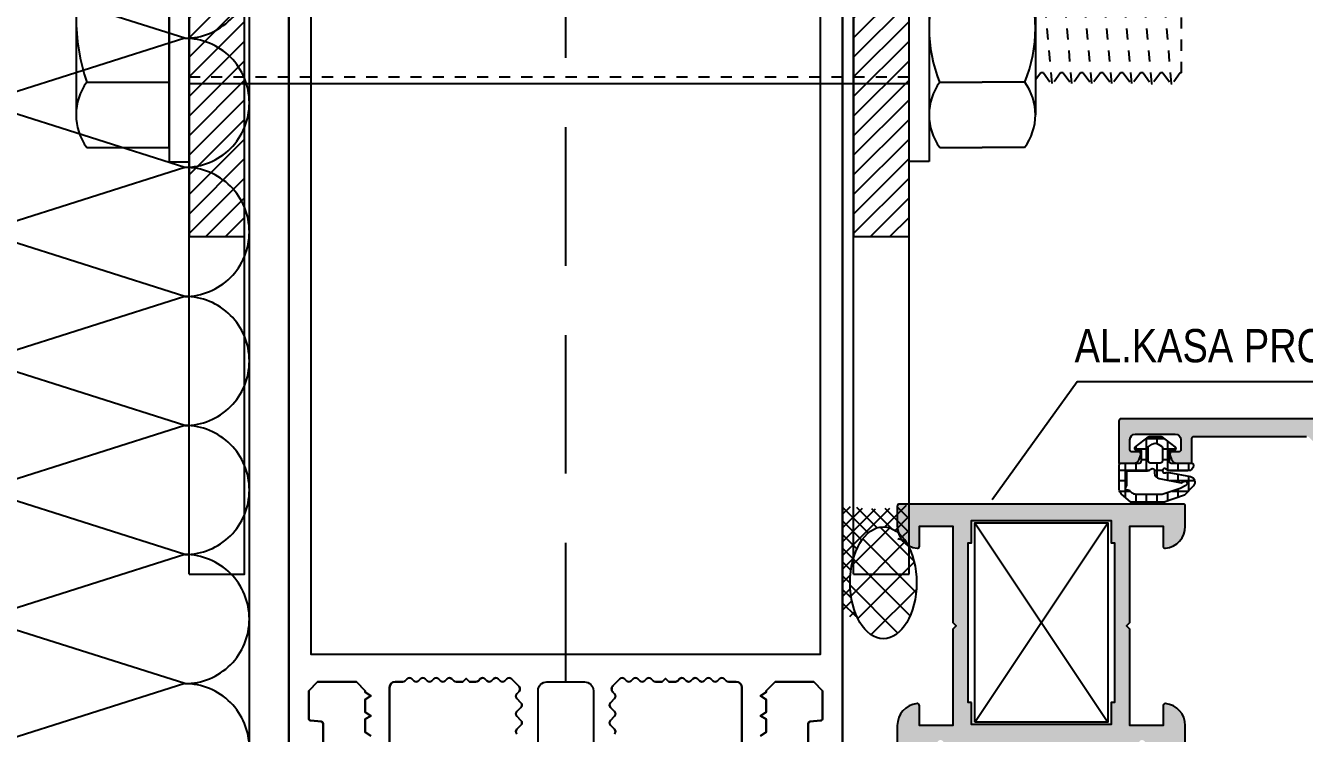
# Model space of a CAD drawing. Header units: inches. Extents: x 21 to 38546, y 13 to 15001.
# Drawn here: x 3757.62 to 3769.17, y 967.62 to 974.01 of the extents above; entities that cross this region are included whole.
import ezdxf

# ---------------------------------------------------------------- set-up
doc = ezdxf.new("R2010")
doc.units = ezdxf.units.IN
doc.header["$MEASUREMENT"] = 0
doc.set_wipeout_variables(frame=1)
for name, pattern in [('1+1 dbx a2$0$374_BLD_A1_BLOK_2$0$HIDDEN', [0.375, 0.25, -0.125]), ('phl_center', [0.75, 0.4, -0.35]), ('phl_thick', [0])]:
    doc.linetypes.add(name, pattern=pattern)
for name, color, linetype, lineweight in [('Z_MİM_-KM-GLAZ', 8, 'Continuous', 25), ('Z_MİM_-KM-IZO-THERMAL', 8, 'Continuous', 25), ('Z_MİM_1', 8, 'Continuous', 25), ('Z_MİM_aksesuar_k', 8, 'Continuous', 25), ('Z_MİM_ALUMINIUM', 8, 'Continuous', 25), ('Z_MİM_fitiller_k', 8, 'Continuous', 25), ('Z_MİM_hatch_k', 8, 'Continuous', 25), ('Z_MİM_MYM Taşyünü', 8, 'Continuous', 25), ('Z_MİM_MYM.YAZI', 8, 'Continuous', 25), ('Z_MİM_MYM_taşyünü', 8, 'Continuous', 25), ('Z_MİM_PROFIL', 8, 'Continuous', 25), ('Z_MİM_projection', 8, 'Continuous', 25)]:
    doc.layers.add(name, color=color, linetype=linetype, lineweight=lineweight)
doc.styles.get("Standard").update_dxf_attribs({"font": 'arial.ttf'})

# ---------------------------------------------------------------- blocks, each defined once
blk = doc.blocks.new('ANK-1')
h = blk.add_hatch()
h.set_pattern_fill('ANSI31', color=256, scale=10)
h.set_pattern_definition([(45, (-331289.2262129067, -110209.6467006204), (-0.8838834764831842, 0.8838834764831844), [])])
h.paths.add_polyline_path([(0, -99.81422165757976), (5, -99.81422165757976), (5, -59.81422165769618), (0, -59.81422165769618)])
h = blk.add_hatch()
h.set_pattern_fill('ANSI31', color=256, scale=10)
h.set_pattern_definition([(45, (-331229.2262129067, -110209.6467006204), (-0.8838834764831842, 0.8838834764831844), [])])
h.paths.add_polyline_path([(60, -99.81422165757976), (65, -99.81422165757976), (65, -59.81422165769618), (60, -59.81422165769618)])
for points in [[(0, -130.2737574382918), (0, 0)], [(0, -130.2737574382918), (5, -130.2737574382918), (5, -5)], [(60, -130.2737574382918), (60, -5)], [(65, -130.2737574382918), (65, -5)], [(60, -130.2737574382918), (65, -130.2737574382918)]]:
    blk.add_lwpolyline(points)
for points in [[(0, -99.81422165757976), (5, -99.81422165757976), (5, -59.81422165769618), (0, -59.81422165769618)], [(60, -99.81422165757976), (65, -99.81422165757976), (65, -59.81422165769618), (60, -59.81422165769618)]]:
    blk.add_lwpolyline(points, close=True)
at = {"layer": 'Z_MİM_projection', "linetype": 'phl_thick'}
for p, q in [((-1.809779819566755, -91.78361325885635, 2337909.680246), (-1.794810441322623, -68.22772703296505, 2337909.680246)), ((-10.19668847019784, -71.18033386638855, 2337909.680246), (-10.20789839769713, -88.82033030397724, 2337909.680246)), ((66.82102493522687, -73.18510596617125, -4.17996780016e-05), (66.80981500772761, -88.82510240422559, -4.17996780016e-05)), ((66.82102493522687, -73.18510596617125, -4.17996780016e-05), (66.80981500772761, -88.82510240422559, -4.17996780016e-05)), ((76.42102299677208, -73.19120660703629, -4.17996780016e-05), (76.4098130692728, -88.83120304509066, -4.17996780016e-05)), ((76.42102299677208, -73.19120660703629, -4.17996780016e-05), (76.4098130692728, -88.83120304509066, -4.17996780016e-05)), ((76.41984099778347, -75.05120623146651, -4.17996780016e-05), (76.41007997235283, -88.41120312991552, -4.17996780016e-05)), ((76.41984099778347, -75.05120623146651, -4.17996780016e-05), (76.41007997235283, -88.41120312991552, -4.17996780016e-05)), ((-9.252221351256594, -85.88990977499635, 2337909.680246), (-1.806037474889308, -85.8946417024126, 2337909.680246)), ((-0.0061076611746103, -86.00565816625021), (65.01982432510704, -86.00511370110327, -4.17996780016e-05)), ((-0.0061076611746103, -86.00565816625021), (65.01982432510704, -86.00511370110327, -4.17996780016e-05)), ((67.76549205440097, -85.8946818752447, -4.17996780016e-05), (71.61167665757239, -85.8971260623075, -4.17996780016e-05)), ((67.76549205440097, -85.8946818752447, -4.17996780016e-05), (71.61167665757239, -85.8971260623075, -4.17996780016e-05)), ((75.45786126120947, -85.89957024937029, -4.17996780016e-05), (71.61167665757239, -85.8971260623075, -4.17996780016e-05)), ((75.45786126120947, -85.89957024937029, -4.17996780016e-05), (71.61167665757239, -85.8971260623075, -4.17996780016e-05)), ((-9.236230891896412, -91.77889387134928, 2337909.680246), (-1.809779819566755, -91.78361325885635, 2337909.680246)), ((67.7814825135283, -91.78366597171407, -4.17996780016e-05), (71.60793431312777, -91.78609761886764, -4.17996780016e-05)), ((67.7814825135283, -91.78366597171407, -4.17996780016e-05), (71.60793431312777, -91.78609761886764, -4.17996780016e-05)), ((75.43438611249441, -91.78852926613762, -4.17996780016e-05), (71.60793431312777, -91.78609761886764, -4.17996780016e-05)), ((75.43438611249441, -91.78852926613762, -4.17996780016e-05), (71.60793431312777, -91.78609761886764, -4.17996780016e-05))]:
    blk.add_line(p, q, dxfattribs=at)
at = {"layer": 'Z_MİM_projection', "linetype": 'phl_center'}
for p, q in [((77.91157993557863, -86.01215682353359, -4.17996780016e-05), (77.01920591853559, -76.01158731151372, -4.17996780016e-05)), ((77.91157993557863, -86.01215682353359, -4.17996780016e-05), (77.01920591853559, -76.01158731151372, -4.17996780016e-05)), ((79.71157957217656, -86.01330069371032, -4.17996780016e-05), (78.81920555536634, -76.01273118169046, -4.17996780016e-05)), ((79.71157957217656, -86.01330069371032, -4.17996780016e-05), (78.81920555536634, -76.01273118169046, -4.17996780016e-05)), ((81.51157920900731, -86.01444456388708, -4.17996780016e-05), (80.61920519196428, -76.01387505186722, -4.17996780016e-05)), ((81.51157920900731, -86.01444456388708, -4.17996780016e-05), (80.61920519196428, -76.01387505186722, -4.17996780016e-05)), ((83.31157884560525, -86.01558843406383, -4.17996780016e-05), (82.41920482856221, -76.01501892204395, -4.17996780016e-05)), ((83.31157884560525, -86.01558843406383, -4.17996780016e-05), (82.41920482856221, -76.01501892204395, -4.17996780016e-05)), ((85.11157848220319, -86.01673230424058, -4.17996780016e-05), (84.21920446539298, -76.01616279222071, -4.17996780016e-05)), ((85.11157848220319, -86.01673230424058, -4.17996780016e-05), (84.21920446539298, -76.01616279222071, -4.17996780016e-05)), ((86.91157811880112, -86.01787617441731, -4.17996780016e-05), (86.0192041019909, -76.01730666239744, -4.17996780016e-05)), ((86.91157811880112, -86.01787617441731, -4.17996780016e-05), (86.0192041019909, -76.01730666239744, -4.17996780016e-05)), ((88.71157775539903, -86.01902004459406, -4.17996780016e-05), (87.81920373835601, -76.0184505325742, -4.17996780016e-05)), ((88.71157775539903, -86.01902004459406, -4.17996780016e-05), (87.81920373835601, -76.0184505325742, -4.17996780016e-05)), ((89.61219678889027, -85.04519217647612, -4.17996780016e-05), (89.61920337495394, -76.01959440275095, -4.17996780016e-05)), ((-0.0057263711933047, -85.40565828757825), (65.01939134602435, -85.40511382708792, -4.17996780016e-05)), ((-0.0057263711933047, -85.40565828757825), (65.01939134602435, -85.40511382708792, -4.17996780016e-05)), ((76.89219935657457, -85.03710882726593, -4.17996780016e-05), (76.41206736816093, -85.6860242546536, -4.17996780016e-05)), ((76.89219935657457, -85.03710882726593, -4.17996780016e-05), (76.41206736816093, -85.6860242546536, -4.17996780016e-05)), ((77.13219930813645, -85.03726134332827, -4.17996780016e-05), (76.89219935657457, -85.03710882726593, -4.17996780016e-05)), ((77.13219930813645, -85.03726134332827, -4.17996780016e-05), (76.89219935657457, -85.03710882726593, -4.17996780016e-05)), ((77.13219930813645, -85.03726134332827, -4.17996780016e-05), (77.85157994762994, -86.01211869460529, -4.17996780016e-05)), ((77.13219930813645, -85.03726134332827, -4.17996780016e-05), (77.85157994762994, -86.01211869460529, -4.17996780016e-05)), ((78.6921989931725, -85.03825269744266, -4.17996780016e-05), (77.97157992352732, -86.01219495257828, -4.17996780016e-05)), ((78.6921989931725, -85.03825269744266, -4.17996780016e-05), (77.97157992352732, -86.01219495257828, -4.17996780016e-05)), ((78.93219894496723, -85.03840521350502, -4.17996780016e-05), (78.6921989931725, -85.03825269744266, -4.17996780016e-05)), ((78.93219894496723, -85.03840521350502, -4.17996780016e-05), (78.6921989931725, -85.03825269744266, -4.17996780016e-05)), ((78.93219894496723, -85.03840521350502, -4.17996780016e-05), (79.6515795844607, -86.01326256478205, -4.17996780016e-05)), ((78.93219894496723, -85.03840521350502, -4.17996780016e-05), (79.6515795844607, -86.01326256478205, -4.17996780016e-05)), ((80.49219862977046, -85.0393965676194, -4.17996780016e-05), (79.77157956012525, -86.01333882275502, -4.17996780016e-05)), ((80.49219862977046, -85.0393965676194, -4.17996780016e-05), (79.77157956012525, -86.01333882275502, -4.17996780016e-05)), ((80.73219858156519, -85.03954908368176, -4.17996780016e-05), (80.49219862977046, -85.0393965676194, -4.17996780016e-05)), ((80.73219858156519, -85.03954908368176, -4.17996780016e-05), (80.49219862977046, -85.0393965676194, -4.17996780016e-05)), ((80.73219858156519, -85.03954908368176, -4.17996780016e-05), (81.45157922105864, -86.0144064349588, -4.17996780016e-05)), ((80.73219858156519, -85.03954908368176, -4.17996780016e-05), (81.45157922105864, -86.0144064349588, -4.17996780016e-05)), ((82.29219826660118, -85.04054043779615, -4.17996780016e-05), (81.57157919695601, -86.01448269293176, -4.17996780016e-05)), ((82.29219826660118, -85.04054043779615, -4.17996780016e-05), (81.57157919695601, -86.01448269293176, -4.17996780016e-05)), ((82.53219821816307, -85.04069295385852, -4.17996780016e-05), (82.29219826660118, -85.04054043779615, -4.17996780016e-05)), ((82.53219821816307, -85.04069295385852, -4.17996780016e-05), (82.29219826660118, -85.04054043779615, -4.17996780016e-05)), ((82.53219821816307, -85.04069295385852, -4.17996780016e-05), (83.25157885765657, -86.01555030513558, -4.17996780016e-05)), ((82.53219821816307, -85.04069295385852, -4.17996780016e-05), (83.25157885765657, -86.01555030513558, -4.17996780016e-05)), ((84.09219790319914, -85.04168430797291, -4.17996780016e-05), (83.37157883355393, -86.01562656310854, -4.17996780016e-05)), ((84.09219790319914, -85.04168430797291, -4.17996780016e-05), (83.37157883355393, -86.01562656310854, -4.17996780016e-05)), ((84.33219785476103, -85.04183682403526, -4.17996780016e-05), (84.09219790319914, -85.04168430797291, -4.17996780016e-05)), ((84.33219785476103, -85.04183682403526, -4.17996780016e-05), (84.09219790319914, -85.04168430797291, -4.17996780016e-05)), ((84.33219785476103, -85.04183682403526, -4.17996780016e-05), (85.05157849425449, -86.0166941753123, -4.17996780016e-05)), ((84.33219785476103, -85.04183682403526, -4.17996780016e-05), (85.05157849425449, -86.0166941753123, -4.17996780016e-05)), ((85.89219753979705, -85.04282817803323, -4.17996780016e-05), (85.17157847015187, -86.01677043328527, -4.17996780016e-05)), ((85.89219753979705, -85.04282817803323, -4.17996780016e-05), (85.17157847015187, -86.01677043328527, -4.17996780016e-05)), ((86.13219749135897, -85.04298069421199, -4.17996780016e-05), (85.89219753979705, -85.04282817803323, -4.17996780016e-05)), ((86.13219749135897, -85.04298069421199, -4.17996780016e-05), (85.89219753979705, -85.04282817803323, -4.17996780016e-05)), ((86.13219749135897, -85.04298069421199, -4.17996780016e-05), (86.85157813108526, -86.01783804548904, -4.17996780016e-05)), ((86.13219749135897, -85.04298069421199, -4.17996780016e-05), (86.85157813108526, -86.01783804548904, -4.17996780016e-05)), ((87.6921971766278, -85.04397204820998, -4.17996780016e-05), (86.9715781067498, -86.017914303462, -4.17996780016e-05)), ((87.6921971766278, -85.04397204820998, -4.17996780016e-05), (86.9715781067498, -86.017914303462, -4.17996780016e-05)), ((87.9321971281897, -85.04412456427235, -4.17996780016e-05), (87.6921971766278, -85.04397204820998, -4.17996780016e-05)), ((87.9321971281897, -85.04412456427235, -4.17996780016e-05), (87.6921971766278, -85.04397204820998, -4.17996780016e-05)), ((87.9321971281897, -85.04412456427235, -4.17996780016e-05), (88.65157776768318, -86.01898191554938, -4.17996780016e-05)), ((87.9321971281897, -85.04412456427235, -4.17996780016e-05), (88.65157776768318, -86.01898191554938, -4.17996780016e-05)), ((89.49219681299292, -85.04511591838674, -4.17996780016e-05), (88.77157774334773, -86.01905817363874, -4.17996780016e-05)), ((89.49219681299292, -85.04511591838674, -4.17996780016e-05), (88.77157774334773, -86.01905817363874, -4.17996780016e-05)), ((89.61219678889027, -85.04519217647612, -4.17996780016e-05), (89.49219681299292, -85.04511591838674, -4.17996780016e-05)), ((89.61219678889027, -85.04519217647612, -4.17996780016e-05), (89.49219681299292, -85.04511591838674, -4.17996780016e-05)), ((86.85157813108526, -86.01783804548904, -4.17996780016e-05), (86.9715781067498, -86.017914303462, -4.17996780016e-05)), ((86.85157813108526, -86.01783804548904, -4.17996780016e-05), (86.9715781067498, -86.017914303462, -4.17996780016e-05)), ((88.65157776768318, -86.01898191554938, -4.17996780016e-05), (88.77157774334773, -86.01905817363874, -4.17996780016e-05)), ((88.65157776768318, -86.01898191554938, -4.17996780016e-05), (88.77157774334773, -86.01905817363874, -4.17996780016e-05))]:
    blk.add_line(p, q, dxfattribs=at)
at = {"layer": 'Z_MİM_projection', "linetype": 'phl_thick'}
for points, elevation in [([(-1.810607254737988, -93.08566750667525), (-0.0106076183728874, -93.08681137708479), (0.0060166309121996, -68.92681665881537), (-1.793983004754409, -68.92567278887145)], 205305.1177836819), ([(66.8248940433841, -93.0298185487045), (65.02489451249129, -93.03111748560329), (65.0060166309122, -68.87112429656554), (66.80601616133936, -68.8698253602488)], 205305.1178254816)]:
    blk.add_lwpolyline(points, close=True, dxfattribs=dict(at, elevation=elevation))
at = {"layer": 'Z_MİM_projection', "linetype": 'phl_thick', "elevation": -2.846356230205853}
blk.add_lwpolyline([(0.0060166309121996, -68.92681665881537), (-1.793983004754409, -68.92567278887145), (-1.810607254737988, -93.08566750667525), (-0.0106076183728874, -93.08681137708479), (0.0015181412454695, -76.00566058931871)], dxfattribs=at)
at = {"layer": 'Z_MİM_projection', "linetype": 'phl_thick'}
for centre, radius, start, end in [((8.366048513911664, -80.02641508518721, 2337909.680246), 18.56836026740153, 161.4555981063196, 198.4078361793734), ((79.75787669932468, -81.02740677469411, -4.17996780016e-05), 12.9424748939335, 157.7450212490714, 202.0904539684438), ((79.75787669932468, -81.02740677469411, -4.17996780016e-05), 12.9424748939335, 157.7450212490714, 202.0904539684438), ((63.47294765128753, -81.01393931463826, -4.17996780016e-05), 12.94247054703965, 337.8218125910307, 22.16725284715741), ((63.47294765128753, -81.01393931463826, -4.17996780016e-05), 12.94247054703965, 337.8218125910307, 22.16725284715741), ((-5.227537970989941, -88.82349524111488, 2337909.680246), 4.980361432518003, 143.7839690354237, 216.3994010416817), ((71.79017543466763, -88.82826734136324, -4.17996780016e-05), 4.980361432667311, 143.7839690354237, 216.3994010416817), ((71.79017543466763, -88.82826734136324, -4.17996780016e-05), 4.980361432667311, 143.7839690354237, 216.3994010416817), ((71.42945264209993, -88.82803810795303, -4.17996780016e-05), 4.980361432667311, 323.5277779115918, 36.14320993001655), ((71.42945264209993, -88.82803810795303, -4.17996780016e-05), 4.980361432667311, 323.5277779115918, 36.14320993001655)]:
    blk.add_arc(centre, radius, start, end, dxfattribs=at)
blk = doc.blocks.new('*U160')
at = {"layer": 'Z_MİM_MYM_taşyünü'}
for p, q in [((-105.8071746359013, 5.823475149623675), (-111.6306496998263, 24.17652488438517)), ((-105.8071746362301, 5.823475149623675), (-99.98369943359829, 24.17652488438517)), ((-94.16022433590136, 5.823475149623675), (-99.98369939982632, 24.17652488438517)), ((-94.16022433623012, 5.823475149623675), (-88.33674913359827, 24.17652488438517)), ((-82.51327403590135, 5.823475149623675), (-88.33674909982629, 24.17652488438517)), ((-82.51327403623013, 5.823475149623675), (-76.6897988335983, 24.17652488438517)), ((-70.86632373590135, 5.823475149623675), (-76.68979879982632, 24.17652488438517)), ((-70.86632373623013, 5.823475149623675), (-65.04284853359829, 24.17652488438517)), ((-59.21937343590134, 5.823475149623675), (-65.04284849982632, 24.17652488438517)), ((-59.21937343623014, 5.823475149623675), (-53.39589823359829, 24.17652488438517)), ((-47.57242313590134, 5.823475149623675), (-53.39589819982632, 24.17652488438517)), ((-47.57242313623011, 5.823475149623675), (-41.74894793359828, 24.17652488438517)), ((-111.630649768428, 1.70044245e-08), (-99.98369950370319, 1.70044245e-08)), ((-99.98369946842807, 1.70044245e-08), (-88.33674920370318, 1.70044245e-08)), ((-88.33674916842806, 1.70044245e-08), (-76.68979890370318, 1.70044245e-08)), ((-76.68979886842806, 1.70044245e-08), (-65.04284860370318, 1.70044245e-08)), ((-65.04284856842806, 1.70044245e-08), (-53.39589830370318, 1.70044245e-08)), ((-53.39589826842805, 1.70044245e-08), (-41.74894800370319, 1.70044245e-08))]:
    blk.add_line(p, q, dxfattribs=at)
for centre, start, end in [((-111.6306497685977, 5.823475149536363), 270.0000000016675, 1.6675267e-09), ((-99.9836995035338, 5.823475149536363), 179.9999999983324, 269.9999999983325), ((-99.98369946859766, 5.823475149536363), 270.0000000016675, 1.6675267e-09), ((-88.33674920353378, 5.823475149536363), 179.9999999983324, 269.9999999983325), ((-88.33674916859768, 5.823475149536363), 270.0000000016675, 1.6675267e-09), ((-76.6897989035338, 5.823475149536363), 179.9999999983324, 269.9999999983325), ((-76.68979886859769, 5.823475149536363), 270.0000000016675, 1.6675267e-09), ((-65.04284860353378, 5.823475149536363), 179.9999999983324, 269.9999999983325), ((-65.04284856859768, 5.823475149536363), 270.0000000016675, 1.6675267e-09), ((-53.39589830353379, 5.823475149536363), 179.9999999983324, 269.9999999983325), ((-53.39589826859768, 5.823475149536363), 270.0000000016675, 1.6675267e-09), ((-41.7489480035338, 5.823475149536363), 179.9999999983324, 269.9999999983325)]:
    blk.add_arc(centre, 5.823475132531942, start, end, dxfattribs=at)
blk = doc.blocks.new('*U220')
blk.add_lwpolyline([(24.5656046885997, 0), (0, 0), (-7.675635083337912, -10.66724873635096)])
blk = doc.blocks.new('-KM-AL1 150_900')
blk.add_wipeout([(151.48787765189405, -34.020015651829965), (151.72578753232278, -15.47991156819623), (149.45002251653852, -15.450016401351206), (149.45002251649908, 7.149983598684599), (9.450022516542688, 7.149983599164699), (9.450022516542688, -15.450016401351206), (7.397848611566587, -15.450016401351206), (7.567335590771805, -34.0610793052372)])
at = {"layer": 'Z_MİM_1'}
h = blk.add_hatch(dxfattribs=at)
h.set_pattern_fill('ANSI37', color=256, scale=0.7000000000000001, angle=-1.27e-14, style=0)
h.set_pattern_definition([(44.99999999999999, (9420.429662722381, -13506.58950068867), (-0.0618718433538229, 0.0618718433538229), []), (134.9999999999999, (9420.429662722381, -13506.58950068867), (-0.0618718433538229, -0.0618718433538229), [])])
edge = h.paths.add_edge_path()
edge.add_line((17.69353063370363, -27.8511149832093), (17.69353063370363, -28.86111498321863))
edge.add_line((17.69353063370363, -28.86111498319497), (17.82239042192959, -28.86111498319497))
edge.add_ellipse((18.06146685888961, -28.55605310115971), major_axis=(1e-16, 0.504999999998836), ratio=0.5940594059419638, start_angle=332.17248997914265, end_angle=501.9142660721264, ccw=False)
edge.add_line((18.26073407319199, -28.1785486563158), (18.29353063369926, -28.15662190588682))
edge.add_line((18.29353063370217, -28.15662190588682), (18.29353063370217, -27.85111498318638))
edge.add_arc((17.99353063369926, -26.67995711612002), 1.208970946550559, 255.6322347219965, 284.3677652780036, ccw=False)
h = blk.add_hatch(dxfattribs=at)
h.set_pattern_fill('NET', color=256, scale=1.5, angle=44.99999999999999, style=0)
h.set_pattern_definition([(44.99999999999999, (9420.429662722381, -13506.58950068867), (-0.1325825214724776, 0.1325825214724777), []), (134.9999999999999, (9420.429662722381, -13506.58950068867), (-0.1325825214724777, -0.1325825214724776), [])])
edge = h.paths.add_edge_path()
edge.add_ellipse((18.06146685888961, -28.55605310115971), major_axis=(1e-16, 0.504999999998836), ratio=0.5940594059419638, start_angle=0, end_angle=360)
at = {"layer": 'Z_MİM_hatch_k'}
h = blk.add_hatch(color=256, dxfattribs=at)
h.paths.add_polyline_path([(21.99767276922648, -29.58525711885159, -0.4142135623743853), (22.01767276921601, -29.56525711883296), (22.237672769239, -29.56525711883296), (22.237672769239, -29.36525711883314), (22.38767276924045, -29.36525711883314), (22.38767276924045, -29.56525711883296), (23.09391059785412, -29.52111725453779, 0.3960474615045025), (23.18767276923609, -29.4213119966953), (23.18767276923609, -28.77525711884209), (23.21767276922037, -28.7452571188378), (23.18767276923609, -28.7152571188335), (23.18767276923609, -28.06920224098031, 0.3960474615045866), (23.09391059785412, -27.96939698313781), (22.38767276924045, -27.92525711884264), (22.38767276924045, -28.12525711884246), (22.237672769239, -28.12525711884246), (22.237672769239, -27.92525711884264), (22.01767276921601, -27.92525711884264, -0.4142135623733866), (21.99767276922648, -27.90525711882401), (21.99767276922648, -27.33590314062804), (21.91006507478596, -27.24715615651077, 0.2005918409503813), (21.88159867497597, -27.23525711885213), (20.86767276922183, -27.23525711885213, 0.4142135623729704), (20.84767276922503, -27.25525711882347), (20.84767276922503, -27.47525711884283), (20.7109175905207, -27.47525711884283, -0.3129018860482702), (20.66408398105705, -27.4427674878898), (20.64893932543055, -27.40226126646577, -0.5233430778442651), (20.66767276921746, -27.37525711884245), (20.72767276922968, -27.37525711884245, 0.4142135623730534), (20.74767276922648, -27.35525711882383), (20.74767276922648, -27.26525711883278, 0.4142135623731284), (20.69767276922357, -27.21525711883352), (20.33767276923754, -27.21525711883352, 0.4142135623730951), (20.28767276923463, -27.26525711883278), (20.28767276923463, -27.35525711882383, 0.4142135623730533), (20.30767276923143, -27.37525711884245), (20.36767276922183, -27.37525711884245, -0.5233430778442015), (20.38640621300146, -27.40226126646577), (20.37126155738224, -27.4427674878898, -0.3129018860484408), (20.32442794791859, -27.47525711884283), (20.21267276923754, -27.47525711884283), (20.18767276923609, -27.47525711884283), (20.18767276923609, -27.09525711883816, -0.4142135623730533), (20.20767276923288, -27.07525711884227), (25.11767276922183, -27.07525711884227, -0.4142135623733615), (25.21767276922037, -27.17525711884264), (25.21767276922037, -29.73525711885213, -0.4142135623727209), (25.19767276922357, -29.75525711882347), (25.09767276922503, -29.75525711882347, -0.4142135623736778), (25.07767276922823, -29.73525711885213), (25.07767276922823, -29.70525711882419), (24.81767276921893, -29.70525711882419, 0.4142135623736778), (24.79767276922212, -29.72525711884282), (24.79767276922212, -30.01525711883278, 0.4142135623730533), (24.81767276921893, -30.03525711885141), (25.07767276922823, -30.03525711885141), (25.07767276922823, -29.9652571188335, -0.5773502691897316), (25.10767276923434, -29.94793661076528), (25.20767276923289, -30.00567163769574, -0.2679491924312232), (25.21767276922037, -30.02299214574032), (25.21767276922037, -30.07525711884227, -0.4142135623730453), (25.11767276922183, -30.17525711884264), (24.04767276922212, -30.17525711884264, -0.4142135623731117), (23.99767276922649, -30.12525711884246), (23.99767276922649, -30.06525711883296, -0.4142135623731117), (24.04767276922212, -30.01525711883278), (24.24767276922648, -30.01525711883278, 0.4142135623730951), (24.29767276922212, -29.9652571188335), (24.29767276922212, -29.79525711883798, 0.4142135623730951), (24.24767276922648, -29.7452571188378), (23.41767276923929, -29.7452571188378), (23.41767276921746, -30.41527261662305), (23.51071940761176, -30.52692858269893, -0.1754523787632294), (23.517672769216, -30.54613411468927), (23.517672769216, -30.60525711882383, -0.4400105308894401), (23.48505809694325, -30.6351429597753), (23.24486254787189, -30.61412857221876, -0.1763269807094836), (23.23246352710703, -30.60834681387496), (23.19342258606048, -30.56930587282841, -0.5731460964500097), (23.20240051917062, -30.53598004344804), (23.23055585457769, -30.52843584407128), (23.28767276923463, -30.31527261662268), (23.28767276923463, -29.75525711882347, 0.8430389970997245), (23.22938849798811, -29.7452571188378), (22.28595704048348, -29.7452571188378, 0.8430389971046679), (22.2276727692297, -29.75525711882347), (22.2276727692297, -30.31527261662268), (22.28478968388663, -30.52843584407128), (22.31294501927187, -30.53598004344804, -0.5731460964762374), (22.32192295241111, -30.56930587282841), (22.28288201133546, -30.60834681387496, -0.1763269807102946), (22.2704829905706, -30.61412857221876), (22.03028744149924, -30.6351429597753, -0.4400105308908727), (21.99767276922648, -30.60525711882383), (21.99767276922648, -30.54613411468927, -0.1754523787637969), (22.00462613083074, -30.52692858269893), (22.09767276922503, -30.41527261662305), (22.09767276922503, -29.7452571188378), (22.01767276921601, -29.7452571188378, -0.4142135623731784), (21.99767276922648, -29.72525711884282)])
h.paths.add_polyline_path([(25.07767276922823, -29.56525711883296), (25.07767276922823, -27.31525711883296), (24.89767276922066, -27.31525711883296), (24.89767276922066, -27.21525711883352), (22.13767276924045, -27.21525711883352), (22.13767276924045, -27.77525711884209), (23.33767276923754, -27.77525711884209), (23.38767276924045, -27.77525711884209), (23.38767276924045, -27.92525711884264), (23.33767276923754, -27.92525711884264), (23.33767276923754, -28.40525711882401), (23.38767276924045, -28.44525711883762), (23.38767276924045, -29.04525711883798), (23.33767276923754, -29.08525711885159), (23.33767276923754, -29.51525711883278, 0.4142135623730951), (23.38767276924045, -29.56525711883296), (24.24767276922648, -29.56525711883296, -0.4142135623730951), (24.4576727692329, -29.77525711884209), (24.4576727692329, -30.01525711883278, 0.4142135623732617), (24.4776727692297, -30.03525711885141), (24.65767276922998, -30.03525711885141), (24.65767276922998, -29.72525711884282, -0.4142135623732793), (24.81767276921893, -29.56525711883296)], flags=16)
h = blk.add_hatch(dxfattribs=at)
h.set_pattern_fill('NET', color=256, scale=0.03, angle=180, style=0)
h.set_pattern_definition([(180, (171.1063982620908, -18.03430077853136), (0, -0.09525), []), (270, (171.1063982620908, -18.03430077853136), (0.09525, 0), [])])
h.paths.add_polyline_path([(20.63789631640975, -27.56049416987663), (20.8338569435582, -27.59751135530405, -0.5944865116578086), (20.86077207422932, -27.68113659406572), (20.78108018618514, -27.7647604013373), (20.58928265720897, -27.83080158671783), (20.29692671786325, -27.82831789649117), (20.20875192529638, -27.7523713635328, -0.2183144970100781), (20.19138258172461, -27.71448679857895), (20.19138258172461, -27.4952571188378, -0.4142135623729288), (20.21138258172141, -27.47525711884283), (20.3713825817249, -27.47525711884283, 0.4142135623730951), (20.3913825817217, -27.45525711882419), (20.3913825817217, -27.36499011936121), (20.3513684931022, -27.36499011936121, -0.7159756949307488), (20.33916751791549, -27.32914284184062), (20.45571752706019, -27.23940984127603, -0.1655176740834616), (20.4679185022178, -27.23525711885213), (20.5648466591083, -27.23525711885213, -0.1655176740834346), (20.57704763424408, -27.23940984127603), (20.69359764343244, -27.32914284184062, -0.7159756936610159), (20.68139666824572, -27.36499011936121), (20.6413825817217, -27.36499011936121), (20.6413825817217, -27.45525711882419, 0.4142135623734281), (20.6613825817185, -27.47525711884283), (20.84138258172607, -27.47525711884283, -0.4142135623730951), (20.86138258171559, -27.4952571188378, -0.4142135623726955), (20.81138258171995, -27.54525711883798), (20.65009625233506, -27.54525711883798, -0.1962615682792798), (20.61510354171332, -27.53097140454247, 1.871961859898707), (20.60896615438105, -27.56364801780274, -0.1487263861573224)])
h.paths.add_polyline_path([(20.45138258173393, -27.45525711882419), (20.45138258173393, -27.33947358192381, -0.2558587809014081), (20.46060921599565, -27.32262322314091), (20.48944916623441, -27.30418424890832, -0.2923544259045582), (20.54331599384022, -27.30418424848904), (20.5721559472222, -27.32262322395583, -0.255858784440365), (20.58138258171675, -27.33947358290152), (20.58138258171675, -27.45525711882419, -0.4142135623732618), (20.56138258171996, -27.47525711884283), (20.47138258173072, -27.47525711884283, -0.4142135623732617)], flags=16)
h.paths.add_polyline_path([(20.44211666263436, -27.54525711883798, 0.1962615682788122), (20.47710937324882, -27.53097140454247, -0.6644946977399512), (20.51110645747394, -27.54525711883798), (20.51110645747394, -27.56634218683939, 0.3605289811329698), (20.551825537681, -27.61547328215511), (20.75068678670505, -27.6530383983436, 0.267949192432615), (20.76956248132774, -27.64642718420783, -1.211390954129234), (20.79394874617719, -27.67721488425014), (20.74216868465737, -27.70412525809843), (20.57785788849287, -27.76070200237882), (20.34149551366863, -27.75869400171087, -0.1774617136564736), (20.30928961355676, -27.74658037089285), (20.29285186485504, -27.73242224259775, 0.1750456677981247), (20.26111457250954, -27.72031478919507, -0.6290754239188581), (20.24984421949193, -27.69573249812675, 0.1750448668970904), (20.26138258171704, -27.66378406435706), (20.26138258171704, -27.54525711883798)], flags=16)
at = {"layer": 'Z_MİM_PROFIL'}
h = blk.add_hatch(color=256, dxfattribs=at)
h.paths.add_polyline_path([(18.20767276921106, -27.84525711883816, 0.4142135623732617), (18.18767276921426, -27.8652571188095), (18.18767276921426, -28.04637168061891, 0.3819660112502642), (18.36545054698945, -28.24513327863952, 0.4472135954991093), (18.38767276921135, -28.22525711881917), (18.38767276921135, -28.04525711883798), (18.68767089508765, -28.04525711883798), (18.68767089508765, -28.91525711880968), (18.71767089509376, -28.94525711883762), (18.68767089508765, -28.97525711881917), (18.68767089508765, -29.84525711883816), (18.38767183216259, -29.84525711883816), (18.38767183216259, -29.66525711880968, 0.4472135954974505), (18.3654496099407, -29.64538095903572, 0.3819660112500162), (18.1876718321655, -29.84414255700995), (18.1876718321655, -29.9952571188378), (18.41767276921746, -29.9952571188378), (18.41767276921746, -30.12525711881881), (18.32462613082316, -30.2369130848956, 0.697699270894582), (18.3527833068365, -30.28568011897642, 1.138358678201204), (18.35028744149895, -30.34512746197197), (18.59048299056303, -30.32411307441544, 0.1763269807108909), (18.60288201133517, -30.31833131607164), (18.62127372017858, -30.29993960725096), (18.53963429344003, -29.99525711881415), (18.54938849798054, -29.99525711881415, -0.7071067809776304), (18.60595704045408, -29.99525711881415), (19.48767276921717, -29.99525711881415), (20.36938849797298, -29.99525711881415, -0.8430389969828516), (20.42767276922678, -30.00525711882346), (20.42767276922678, -30.02525711881935), (20.35407181827759, -30.29993960725096), (20.37246352709189, -30.31833131607164, 0.1763269807109572), (20.38486254786403, -30.32411307441544), (20.62505809693539, -30.34512746197197, 1.138358678200399), (20.62256223159784, -30.28568011897642, 0.6976992708927278), (20.6507194076039, -30.2369130848956), (20.5576727692096, -30.12525711881881), (20.5576727692096, -29.9952571188378), (20.78767370629066, -29.9952571188378), (20.78767370629066, -29.84414255700995, 0.3819660112499836), (20.60989592851547, -29.64538095903572, 0.4472135954974505), (20.5876737062863, -29.66525711880968), (20.5876737062863, -29.84525711883816), (20.28767464336124, -29.84525711883816), (20.28767464333942, -28.97525711881917), (20.2576746433333, -28.94525711883762), (20.28767464333942, -28.91525711880968), (20.28767464333942, -28.04525711883798), (20.58767276921571, -28.04525711883798), (20.58767276921571, -28.22525711881917, 0.4472135954991093), (20.60989499143762, -28.24513327863952, 0.3819660112501177), (20.78767276921281, -28.04637168061891), (20.78767276921281, -27.8652571188095, 0.4142135623717632), (20.76767276921601, -27.84525711883816), (19.48767276921717, -27.84525711883816)])
h.paths.add_polyline_path([(18.85767089508589, -29.83525711882885), (19.48767276921717, -29.83525711882885), (20.11767464334116, -29.83525711882885), (20.11767464334116, -29.63525711882812), (20.14767464334727, -29.63525711882812), (20.14767464334727, -28.19525711883762), (20.11767464334116, -28.19525711883762), (20.11767464334116, -27.9952571188378), (19.48767276921717, -27.9952571188378), (18.85767089508589, -27.9952571188378), (18.85767089508589, -28.19525711883762), (18.82767089507979, -28.19525711883762), (18.82767089507979, -29.63525711882812), (18.85767089508589, -29.63525711882812)], flags=16)
h = blk.add_hatch(color=256, dxfattribs=at)
h.paths.add_polyline_path([(18.20767276921106, -27.84525711883816, 0.4142135623732617), (18.18767276921426, -27.8652571188095), (18.18767276921426, -28.04637168061891, 0.3819660112502642), (18.36545054698945, -28.24513327863952, 0.4472135954991093), (18.38767276921135, -28.22525711881917), (18.38767276921135, -28.04525711883798), (18.68767089508765, -28.04525711883798), (18.68767089508765, -28.91525711880968), (18.71767089509376, -28.94525711883762), (18.68767089508765, -28.97525711881917), (18.68767089508765, -29.84525711883816), (18.38767183216259, -29.84525711883816), (18.38767183216259, -29.66525711880968, 0.4472135954974505), (18.3654496099407, -29.64538095903572, 0.3819660112500162), (18.1876718321655, -29.84414255700995), (18.1876718321655, -29.9952571188378), (18.41767276921746, -29.9952571188378), (18.41767276921746, -30.12525711881881), (18.32462613082316, -30.2369130848956, 0.697699270894582), (18.3527833068365, -30.28568011897642, 1.138358678201204), (18.35028744149895, -30.34512746197197), (18.59048299056303, -30.32411307441544, 0.1763269807108909), (18.60288201133517, -30.31833131607164), (18.62127372017858, -30.29993960725096), (18.53963429344003, -29.99525711881415), (18.54938849798054, -29.99525711881415, -0.7071067809776304), (18.60595704045408, -29.99525711881415), (19.48767276921717, -29.99525711881415), (20.36938849797298, -29.99525711881415, -0.8430389969828516), (20.42767276922678, -30.00525711882346), (20.42767276922678, -30.02525711881935), (20.35407181827759, -30.29993960725096), (20.37246352709189, -30.31833131607164, 0.1763269807109572), (20.38486254786403, -30.32411307441544), (20.62505809693539, -30.34512746197197, 1.138358678200399), (20.62256223159784, -30.28568011897642, 0.6976992708927278), (20.6507194076039, -30.2369130848956), (20.5576727692096, -30.12525711881881), (20.5576727692096, -29.9952571188378), (20.78767370629066, -29.9952571188378), (20.78767370629066, -29.84414255700995, 0.3819660112499836), (20.60989592851547, -29.64538095903572, 0.4472135954974505), (20.5876737062863, -29.66525711880968), (20.5876737062863, -29.84525711883816), (20.28767464336124, -29.84525711883816), (20.28767464333942, -28.97525711881917), (20.2576746433333, -28.94525711883762), (20.28767464333942, -28.91525711880968), (20.28767464333942, -28.04525711883798), (20.58767276921571, -28.04525711883798), (20.58767276921571, -28.22525711881917, 0.4472135954991093), (20.60989499143762, -28.24513327863952, 0.3819660112501177), (20.78767276921281, -28.04637168061891), (20.78767276921281, -27.8652571188095, 0.4142135623717632), (20.76767276921601, -27.84525711883816), (19.48767276921717, -27.84525711883816)])
h.paths.add_polyline_path([(18.85767089508589, -29.83525711882885), (19.48767276921717, -29.83525711882885), (20.11767464334116, -29.83525711882885), (20.11767464334116, -29.63525711882812), (20.14767464334727, -29.63525711882812), (20.14767464334727, -28.19525711883762), (20.11767464334116, -28.19525711883762), (20.11767464334116, -27.9952571188378), (19.48767276921717, -27.9952571188378), (18.85767089508589, -27.9952571188378), (18.85767089508589, -28.19525711883762), (18.82767089507979, -28.19525711883762), (18.82767089507979, -29.63525711882812), (18.85767089508589, -29.63525711882812)], flags=16)
at = {"linetype": '1+1 dbx a2$0$374_BLD_A1_BLOK_2$0$HIDDEN', "ltscale": 5}
blk.add_line((15.19322772974556, -40.69511008103563, -0.0016274945012187), (15.19322772971645, -14.72525048901298, -0.0016274945012187), dxfattribs=at)
at = {"layer": 'Z_MİM_1'}
blk.add_line((18.19353063370363, -28.15662190588682), (18.26073407319199, -28.1785486563158), dxfattribs=at)
blk.add_line((18.19353063370363, -28.15662190588682), (18.26073407319199, -28.1785486563158), dxfattribs=at)
blk.add_ellipse((18.06146685888961, -28.55605310115971), major_axis=(1e-16, 0.504999999998836), ratio=0.5940594059419638, dxfattribs=at)
at = {"layer": 'Z_MİM_aksesuar_k'}
for p, q in [((18.88767089509201, -29.81525711883296), (20.08767464333505, -28.01525711883278)), ((18.88767089509201, -28.01525711883278), (20.08767464333505, -29.81525711883296)), ((18.88767089509201, -29.81525711883296), (20.08767464333505, -28.01525711883278)), ((18.88767089509201, -28.01525711883278), (20.08767464333505, -29.81525711883296))]:
    blk.add_line(p, q, dxfattribs=at)
blk.add_lwpolyline([(18.88767089509201, -29.81525711883296), (18.88767089509201, -28.01525711883278), (20.08767464333505, -28.01525711883278), (20.08767464333505, -29.81525711883296)], close=True, dxfattribs=at)
blk.add_lwpolyline([(18.88767089509201, -29.81525711883296), (18.88767089509201, -28.01525711883278), (20.08767464333505, -28.01525711883278), (20.08767464333505, -29.81525711883296)], close=True, dxfattribs=at)
at = {"layer": 'Z_MİM_ALUMINIUM', "linetype": 'ByBlock'}
for points in [[(17.69322772978921, -18.57001640134695), (17.69322772983287, -30.43001640135662, -0.4142135623730951)], [(17.38322772982792, -29.99453307311524), (17.38322772982792, -29.82824009919296, -0.3888787318525955), (17.40148461492208, -29.80831620523714), (17.494970844622, -29.80013721993146, 0.3888787318525955), (17.51322772983258, -29.78021332597564), (17.51322772983258, -29.53001640135608), (17.43322772982355, -29.4500164013516), (17.08322772982501, -29.4500164013516), (17.00322772982326, -29.53001640135608), (17.00322772982326, -29.54453307311542), (16.95322772982034, -29.57638658615088), (17.00322772982326, -29.60824009919725), (17.00322772982326, -29.72453307310843), (16.95322772982034, -29.7563865861548), (17.00322772982326, -29.78824009919027), (17.00322772982326, -29.90453307311236), (16.95322772982034, -29.93638658614782)], [(16.78322772982937, -30.00487230928138), (16.78322772982937, -29.50001640135179, 0.4142135623730951), (16.73322772982646, -29.4500164013516), (16.66322772971762, -29.4500164013516, -0.1989123673780283), (16.64201452632551, -29.4412296047949), (16.62444093321392, -29.42365601165693, 0.4142135623694223), (16.58201452631329, -29.42365601166875), (16.56444093312893, -29.44122960478308, -0.4142135623694223), (16.52201452633017, -29.4412296047949), (16.50444093321857, -29.42365601165693, 0.4142135623694223), (16.46201452631794, -29.42365601166875), (16.44444093320634, -29.44122960478308, -0.4142135623694223), (16.40201452633482, -29.4412296047949), (16.38444093322323, -29.42365601165693, 0.4142135623694223), (16.34201452632259, -29.42365601166875), (16.32444093321101, -29.44122960478308, -0.4142135623694223), (16.28201452631765, -29.4412296047949), (16.26444093322789, -29.42365601165693, 0.4142135623694223), (16.22201452632725, -29.42365601166875), (16.20444093321566, -29.44122960478308, -0.1989123673780283), (16.18322772970714, -29.4500164013516), (16.12322772972402, -29.4500164013516), (16.09322772983432, -29.4200164013937), (16.06322772982821, -29.4500164013516), (16.00322772982326, -29.4500164013516, -0.1989123673780283), (15.98201452640933, -29.4412296047949), (15.96444093322498, -29.42365601165693, 0.4142135623694223), (15.92201452642621, -29.42365601166875), (15.90444093332917, -29.44122960478308, -0.4142135623694223), (15.86201452641399, -29.4412296047949), (15.84444093320781, -29.42365601165693, 0.4142135623694223), (15.80201452643087, -29.42365601166875), (15.78444093321741, -29.44122960478308, -0.4142135623694223), (15.74201452641864, -29.4412296047949), (15.72444093321246, -29.42365601165693, 0.4142135623694223), (15.68201452640642, -29.42365601166875), (15.61936735921335, -29.48630317879633, 0.4142135623767684), (15.61936735921335, -29.5428717212917), (15.63444091962447, -29.55794528170282, -0.4142135623894827), (15.63444091962447, -29.60037175398793), (15.59686739191238, -29.63794528170728, 0.4142135623894827), (15.59686739191238, -29.68037175399241), (15.63444091962447, -29.71794528171177, -0.4142135623894827), (15.63444091962447, -29.76037175399688), (15.59686739191238, -29.79794528170442, 0.4142135623894827), (15.59686739191238, -29.84037175399044), (15.63444091962447, -29.8779452817098, -0.4142135623894827), (15.63444091962447, -29.92037175399492)], [(14.7520145399103, -29.92037175399492, -0.4142135623894827), (14.7520145399103, -29.87794528169798), (14.78958806761511, -29.84037175400136, 0.4142135623894827), (14.78958806761511, -29.79794528170442), (14.7520145399103, -29.76037175399688, -0.4142135623894827), (14.7520145399103, -29.71794528169994), (14.78958806761511, -29.68037175400423, 0.4142135623894827), (14.78958806761511, -29.63794528170728), (14.7520145399103, -29.60037175399975, -0.4142135623894827), (14.7520145399103, -29.55794528170282), (14.76708810032141, -29.5428717212917, 0.4142135623767684), (14.76708810032141, -29.48630317879633), (14.70444093321566, -29.42365601165693, 0.4142135623694223), (14.66201452632231, -29.42365601166875), (14.64444093320344, -29.44122960478308, -0.4142135623694223), (14.60201452633191, -29.4412296047949), (14.58444093312573, -29.42365601165693, 0.4142135623694223), (14.54201452632696, -29.42365601166875), (14.5244409332081, -29.44122960478308, -0.4142135623694223), (14.48201452631474, -29.4412296047949), (14.46444093322497, -29.42365601165693, 0.4142135623694223), (14.42201452633162, -29.42365601166875), (14.40444093321275, -29.44122960478308, -0.1989123673780283), (14.3832277297115, -29.4500164013516), (14.32322772972111, -29.4500164013516), (14.29322772983869, -29.4200164013937), (14.26322772983258, -29.4500164013516), (14.20322772982035, -29.4500164013516, -0.1989123673780283), (14.18201452640642, -29.4412296047949), (14.16444093331665, -29.42365601165693, 0.4142135623694223), (14.1220145264233, -29.42365601166875), (14.10444093321712, -29.44122960478308, -0.4142135623694223), (14.06201452641107, -29.4412296047949), (14.04444093320489, -29.42365601165693, 0.4142135623694223), (14.00201452642795, -29.42365601166875), (13.98444093322178, -29.44122960478308, -0.4142135623694223), (13.94201452641573, -29.4412296047949), (13.92444093332597, -29.42365601165693, 0.4142135623694223), (13.88201452641078, -29.42365601166875), (13.86444093332102, -29.44122960478308, -0.4142135623694223), (13.82201452642039, -29.4412296047949), (13.80444093321421, -29.42365601165693, 0.4142135623694223), (13.76201452641544, -29.42365601166875), (13.74444093320926, -29.44122960478308, -0.1989123673780283), (13.72322772981715, -29.4500164013516), (13.65322772982472, -29.4500164013516, 0.4142135623730951), (13.60322772982181, -29.50001640135179), (13.60322772982181, -30.00487230928138, 0.3639702342622565)], [(13.43322772982356, -29.93638658614782), (13.38322772982792, -29.90453307311236), (13.38322772982792, -29.78824009919027), (13.43322772982356, -29.7563865861548), (13.38322772982792, -29.72453307310843), (13.38322772982792, -29.60824009919725), (13.43322772982356, -29.57638658615088), (13.38322772982792, -29.54453307311542), (13.38322772982792, -29.53001640135608), (13.3032277298189, -29.4500164013516), (12.95322772982035, -29.4500164013516), (12.87322772981861, -29.53001640135608), (12.87322772981861, -29.78021332597564, 0.3888787318525955), (12.89148461491277, -29.80013721993146), (12.98497084461269, -29.80831620523714, -0.3888787318525955), (13.00322772982326, -29.82824009919296), (13.00322772982326, -29.99453307311524)], [(12.69322772983287, -30.43001640135662), (12.69322772978921, -18.57001640134695, -0.4142135623730951)], [(12.69322772978921, -18.57001640134695), (12.69322772983287, -30.43001640135662, 0.4142135623730951)], [(13.00322772982326, -29.99453307311524), (13.00322772982326, -29.82824009919296, 0.3888787318525955), (12.98497084461269, -29.80831620523714), (12.89148461491277, -29.80013721993146, -0.3888787318525955), (12.87322772981861, -29.78021332597564), (12.87322772981861, -29.53001640135608), (12.95322772982035, -29.4500164013516), (13.3032277298189, -29.4500164013516), (13.38322772982792, -29.53001640135608), (13.38322772982792, -29.54453307311542), (13.43322772982356, -29.57638658615088), (13.38322772982792, -29.60824009919725), (13.38322772982792, -29.72453307310843), (13.43322772982356, -29.7563865861548), (13.38322772982792, -29.78824009919027), (13.38322772982792, -29.90453307311236), (13.43322772982356, -29.93638658614782)], [(13.60322772982181, -30.00487230928138), (13.60322772982181, -29.50001640135179, -0.4142135623730951), (13.65322772982472, -29.4500164013516), (13.72322772981715, -29.4500164013516, 0.1989123673780283), (13.74444093320926, -29.4412296047949), (13.76201452641544, -29.42365601165693, -0.4142135623694223), (13.80444093321421, -29.42365601166875), (13.82201452642039, -29.44122960478308, 0.4142135623694223), (13.86444093332102, -29.4412296047949), (13.88201452641078, -29.42365601165693, -0.4142135623694223), (13.92444093332597, -29.42365601166875), (13.94201452641573, -29.44122960478308, 0.4142135623694223), (13.98444093322178, -29.4412296047949), (14.00201452642795, -29.42365601165693, -0.4142135623694223), (14.04444093320489, -29.42365601166875), (14.06201452641107, -29.44122960478308, 0.4142135623694223), (14.10444093321712, -29.4412296047949), (14.1220145264233, -29.42365601165693, -0.4142135623694223), (14.16444093331665, -29.42365601166875), (14.18201452640642, -29.44122960478308, 0.1989123673780283), (14.20322772982035, -29.4500164013516), (14.26322772983258, -29.4500164013516), (14.29322772983869, -29.4200164013937), (14.32322772972111, -29.4500164013516), (14.3832277297115, -29.4500164013516, 0.1989123673780283), (14.40444093321275, -29.4412296047949), (14.42201452633162, -29.42365601165693, -0.4142135623694223), (14.46444093322497, -29.42365601166875), (14.48201452631474, -29.44122960478308, 0.4142135623694223), (14.5244409332081, -29.4412296047949), (14.54201452632696, -29.42365601165693, -0.4142135623694223), (14.58444093322032, -29.42365601166875), (14.60201452633191, -29.44122960478308, 0.4142135623694223), (14.64444093320344, -29.4412296047949), (14.66201452632231, -29.42365601165693, -0.4142135623694223), (14.70444093321566, -29.42365601166875), (14.76708810032141, -29.48630317879633, -0.4142135623767684), (14.76708810032141, -29.5428717212917), (14.7520145399103, -29.55794528170282, 0.4142135623894827), (14.7520145399103, -29.60037175398793), (14.78958806761511, -29.63794528170728, -0.4142135623894827), (14.78958806761511, -29.68037175399241), (14.7520145399103, -29.71794528171177, 0.4142135623894827), (14.7520145399103, -29.76037175399688), (14.78958806761511, -29.79794528170442, -0.4142135623894827), (14.78958806761511, -29.84037175399044), (14.7520145399103, -29.8779452817098, 0.4142135623894827), (14.7520145399103, -29.92037175399492)], [(15.63444091962447, -29.92037175399492, 0.4142135623894827), (15.63444091962447, -29.87794528169798), (15.59686739191238, -29.84037175400136, -0.4142135623894827), (15.59686739191238, -29.79794528170442), (15.63444091962447, -29.76037175399688, 0.4142135623894827), (15.63444091962447, -29.71794528169994), (15.59686739191238, -29.68037175400423, -0.4142135623894827), (15.59686739191238, -29.63794528170728), (15.63444091962447, -29.60037175399975, 0.4142135623894827), (15.63444091962447, -29.55794528170282), (15.61936735921335, -29.5428717212917, -0.4142135623767684), (15.61936735921335, -29.48630317879633), (15.68201452640642, -29.42365601165693, -0.4142135623694223), (15.72444093321246, -29.42365601166875), (15.74201452641864, -29.44122960478308, 0.4142135623694223), (15.78444093321741, -29.4412296047949), (15.80201452643087, -29.42365601165693, -0.4142135623694223), (15.84444093320781, -29.42365601166875), (15.86201452641399, -29.44122960478308, 0.4142135623694223), (15.90444093332917, -29.4412296047949), (15.92201452642621, -29.42365601165693, -0.4142135623694223), (15.96444093322498, -29.42365601166875), (15.98201452640933, -29.44122960478308, 0.1989123673780283), (16.00322772982326, -29.4500164013516), (16.06322772982821, -29.4500164013516), (16.09322772983432, -29.4200164013937), (16.12322772972402, -29.4500164013516), (16.18322772970714, -29.4500164013516, 0.1989123673780283), (16.20444093321566, -29.4412296047949), (16.22201452632725, -29.42365601165693, -0.4142135623694223), (16.26444093322789, -29.42365601166875), (16.28201452631765, -29.44122960478308, 0.4142135623694223), (16.32444093321101, -29.4412296047949), (16.34201452632259, -29.42365601165693, -0.4142135623694223), (16.38444093322323, -29.42365601166875), (16.40201452633482, -29.44122960478308, 0.4142135623694223), (16.44444093320634, -29.4412296047949), (16.46201452631794, -29.42365601165693, -0.4142135623694223), (16.50444093321857, -29.42365601166875), (16.52201452633017, -29.44122960478308, 0.4142135623694223), (16.56444093312893, -29.4412296047949), (16.58201452631329, -29.42365601165693, -0.4142135623694223), (16.62444093321392, -29.42365601166875), (16.64201452632551, -29.44122960478308, 0.1989123673780283), (16.66322772971762, -29.4500164013516), (16.73322772982646, -29.4500164013516, -0.4142135623730951), (16.78322772982937, -29.50001640135179), (16.78322772982937, -30.00487230928138, -0.3639702342622565)], [(16.95322772982034, -29.93638658614782), (17.00322772982326, -29.90453307311236), (17.00322772982326, -29.78824009919027), (16.95322772982034, -29.7563865861548), (17.00322772982326, -29.72453307310843), (17.00322772982326, -29.60824009919725), (16.95322772982034, -29.57638658615088), (17.00322772982326, -29.54453307311542), (17.00322772982326, -29.53001640135608), (17.08322772982501, -29.4500164013516), (17.43322772982355, -29.4500164013516), (17.51322772983258, -29.53001640135608), (17.51322772983258, -29.78021332597564, -0.3888787318525955), (17.494970844622, -29.80013721993146), (17.40148461492208, -29.80831620523714, 0.3888787318525955), (17.38322772982792, -29.82824009919296), (17.38322772982792, -29.99453307311524)], [(17.69322772983287, -30.43001640135662), (17.69322772978921, -18.57001640134695, 0.4142135623730951)], [(14.94322772983287, -30.53001640139155), (14.94322772983287, -29.53001640135608, -0.4142135623730951), (15.02322772982006, -29.4500164013516), (15.36322772983112, -29.4500164013516, -0.4142135623730951), (15.44322772983287, -29.53001640135608), (15.44322772983287, -30.53001640139155)]]:
    blk.add_lwpolyline(points, format="xyb", dxfattribs=at)
at = {"layer": 'Z_MİM_ALUMINIUM'}
blk.add_lwpolyline([(17.49322773416497, -19.99001639300695), (17.49322773416497, -18.75001626427273), (12.89322772527521, -18.75001626427273), (12.89322772527521, -19.99001639300695), (13.123227673168, -19.99001639300695, -0.4142135623730951), (13.14322767307021, -20.01001639301376), (13.14322767307021, -20.12001595192578, -0.4142135623730951), (13.123227673168, -20.14001595193258), (12.89322772527521, -20.14001595193258), (12.89322772531886, -29.20001625235182), (17.49322773421591, -29.20001625235182), (17.49322773416497, -20.14001595193258), (17.26322778635949, -20.14001595193258, -0.4142135623730951), (17.24322778636997, -20.12001595192578), (17.24322778636997, -20.01001639301376, -0.4142135623730951), (17.26322778635949, -19.99001639300695)], format="xyb", close=True, dxfattribs=at)
at = {"layer": 'Z_MİM_fitiller_k'}
for points in [[(20.3913825817217, -27.45525711882419), (20.3913825817217, -27.36499011936121), (20.3513684931022, -27.36499011936121, -0.715975694295998), (20.33916751789366, -27.32914284184062), (20.45571752706019, -27.23940984127603, -0.1655176740834616), (20.4679185022178, -27.23525711885213), (20.5648466591083, -27.23525711885213, -0.1655176740834594), (20.57704763424408, -27.23940984127603), (20.69359764343244, -27.32914284184062, -0.7159756942959975), (20.6813966682239, -27.36499011936121), (20.6413825817217, -27.36499011936121), (20.6413825817217, -27.45525711882419, 0.414213562373761), (20.6613825817185, -27.47525711884283), (20.84138258172607, -27.47525711884283, -0.4142135623730951), (20.86138258171559, -27.4952571188378, -0.4142135623726955), (20.81138258171995, -27.54525711883798), (20.65009625233506, -27.54525711883798, -0.1962615682792799), (20.61510354171332, -27.53097140454247, 1.871961859898709), (20.60896615438105, -27.56364801780274, -0.1480780811280966), (20.63777162440238, -27.56047077922176, -0.0006343350210416), (20.63789631640975, -27.56049416987663), (20.8338569435582, -27.59751135530405, -0.5944865116576282), (20.86077207422932, -27.68113659406572), (20.78108018618514, -27.7647604013373), (20.58928265720897, -27.83080158671783), (20.29692671786325, -27.82831789649117), (20.20875192529638, -27.7523713635328, -0.2183144970098696), (20.19138258172461, -27.71448679857895), (20.19138258172461, -27.4952571188378, -0.4142135623729287), (20.21138258172141, -27.47525711884283), (20.3713825817249, -27.47525711884283, 0.4142135623727621)], [(20.48944916623441, -27.30418424890832, -0.2923544271904933), (20.54331599404395, -27.3041842486291), (20.5721559472222, -27.32262322395583, -0.2558587844405164), (20.58138258171675, -27.33947358290152), (20.58138258171675, -27.45525711882419, -0.4142135623735947), (20.56138258171996, -27.47525711884283), (20.47138258173072, -27.47525711884283, -0.4142135623729287), (20.45138258173393, -27.45525711882419), (20.45138258173393, -27.33947358192381, -0.2558587826855968), (20.46060921611206, -27.32262322307088)], [(20.79394874617719, -27.67721488425014), (20.74216868465737, -27.70412525809843), (20.57785788849287, -27.76070200237882), (20.34149551366863, -27.75869400171087, -0.1774617136563931), (20.30928961355676, -27.74658037089285), (20.29285186485504, -27.73242224259775, 0.1750456677981247), (20.26111457250954, -27.72031478919507, -0.6298062520605755), (20.2498643128929, -27.69570836048115, 0.0005234067189328), (20.24984422086709, -27.69573249647419, 0.1750448558318803), (20.26138258171704, -27.66378406435706), (20.26138258171704, -27.54525711883798), (20.44211666263436, -27.54525711883798, 0.1962615682788122), (20.47710937324882, -27.53097140454247, -0.664494697737288), (20.51110645747394, -27.54525711883798), (20.51110645747394, -27.56634218683939, 0.3605289811329165), (20.551825537681, -27.61547328215511), (20.75068678670505, -27.6530383983436, 0.267949192432615), (20.76956248132774, -27.64642718420783, -1.211390954128811)]]:
    blk.add_lwpolyline(points, format="xyb", close=True, dxfattribs=at)
at = {"layer": 'Z_MİM_hatch_k'}
blk.add_lwpolyline([(25.11767276922183, -27.07525711884227), (20.20767276923288, -27.07525711884227, 0.4142135623730534), (20.18767276923609, -27.09525711883816), (20.18767276923609, -27.47525711884283), (20.32442794791859, -27.47525711884283, 0.3129018860482676), (20.37126155738224, -27.4427674878898), (20.38640621300146, -27.40226126646577, 0.5233430778442015), (20.36767276922183, -27.37525711884245), (20.30767276923143, -27.37525711884245, -0.4142135623730534), (20.28767276923463, -27.35525711882383), (20.28767276923463, -27.26525711883278, -0.4142135623730951), (20.33767276923754, -27.21525711883352), (20.69767276922357, -27.21525711883352, -0.4142135623731284), (20.74767276922648, -27.26525711883278), (20.74767276922648, -27.35525711882383, -0.4142135623730534), (20.72767276922968, -27.37525711884245), (20.66767276921746, -27.37525711884245, 0.5233430778442651), (20.64893932543055, -27.40226126646577), (20.66408398105705, -27.4427674878898, 0.3129018860482702), (20.7109175905207, -27.47525711884283), (20.84767276922503, -27.47525711884283), (20.84767276922503, -27.25525711882347, -0.4142135623729704), (20.86767276922183, -27.23525711885213), (21.88159867497597, -27.23525711885213, -0.2005918409503813)], format="xyb", dxfattribs=at)
at = {"layer": 'Z_MİM_PROFIL'}
blk.add_lwpolyline([(20.78767370629066, -29.9952571188378), (20.78767370629066, -29.84414255700995, 0.3819660112499838), (20.60989592851547, -29.64538095903572, 0.4472135954974504), (20.5876737062863, -29.66525711880968), (20.5876737062863, -29.84525711883816), (20.28767464336124, -29.84525711883816), (20.28767464333942, -28.97525711881917), (20.2576746433333, -28.94525711883762), (20.28767464333942, -28.91525711880968), (20.28767464333942, -28.04525711883798), (20.58767276921571, -28.04525711883798), (20.58767276921571, -28.22525711881917, 0.4472135954991094), (20.60989499143762, -28.24513327863952, 0.3819660112502643), (20.78767276921281, -28.04637168061891), (20.78767276921281, -27.8652571188095, 0.4142135623730951), (20.76767276921601, -27.84525711883816), (19.48767276921717, -27.84525711883816), (18.20767276921106, -27.84525711883816, 0.4142135623729287), (18.18767276921426, -27.8652571188095), (18.18767276921426, -28.04637168061891, 0.3819660112502643), (18.36545054698945, -28.24513327863952, 0.4472135954991094), (18.38767276921135, -28.22525711881917), (18.38767276921135, -28.04525711883798), (18.68767089508765, -28.04525711883798), (18.68767089508765, -28.91525711880968), (18.71767089509376, -28.94525711883762), (18.68767089508765, -28.97525711881917), (18.68767089508765, -29.84525711883816), (18.38767183216259, -29.84525711883816), (18.38767183216259, -29.66525711880968, 0.4472135954974505), (18.3654496099407, -29.64538095903572, 0.3819660112500162), (18.1876718321655, -29.84414255700995), (18.1876718321655, -29.9952571188378)], format="xyb", dxfattribs=at)
blk.add_lwpolyline([(20.78767370629066, -29.9952571188378), (20.78767370629066, -29.84414255700995, 0.3819660112499838), (20.60989592851547, -29.64538095903572, 0.4472135954974504), (20.5876737062863, -29.66525711880968), (20.5876737062863, -29.84525711883816), (20.28767464336124, -29.84525711883816), (20.28767464333942, -28.97525711881917), (20.2576746433333, -28.94525711883762), (20.28767464333942, -28.91525711880968), (20.28767464333942, -28.04525711883798), (20.58767276921571, -28.04525711883798), (20.58767276921571, -28.22525711881917, 0.4472135954991094), (20.60989499143762, -28.24513327863952, 0.3819660112502643), (20.78767276921281, -28.04637168061891), (20.78767276921281, -27.8652571188095, 0.4142135623730951), (20.76767276921601, -27.84525711883816), (19.48767276921717, -27.84525711883816), (18.20767276921106, -27.84525711883816, 0.4142135623729287), (18.18767276921426, -27.8652571188095), (18.18767276921426, -28.04637168061891, 0.3819660112502643), (18.36545054698945, -28.24513327863952, 0.4472135954991094), (18.38767276921135, -28.22525711881917), (18.38767276921135, -28.04525711883798), (18.68767089508765, -28.04525711883798), (18.68767089508765, -28.91525711880968), (18.71767089509376, -28.94525711883762), (18.68767089508765, -28.97525711881917), (18.68767089508765, -29.84525711883816), (18.38767183216259, -29.84525711883816), (18.38767183216259, -29.66525711880968, 0.4472135954974505), (18.3654496099407, -29.64538095903572, 0.3819660112500162), (18.1876718321655, -29.84414255700995), (18.1876718321655, -29.9952571188378)], format="xyb", dxfattribs=at)
blk.add_lwpolyline([(18.85767089508589, -29.63525711882812), (18.82767089507979, -29.63525711882812), (18.82767089507979, -28.19525711883762), (18.85767089508589, -28.19525711883762), (18.85767089508589, -27.9952571188378), (19.48767276921717, -27.9952571188378), (20.11767464334116, -27.9952571188378), (20.11767464334116, -28.19525711883762), (20.14767464334727, -28.19525711883762), (20.14767464334727, -29.63525711882812), (20.11767464334116, -29.63525711882812), (20.11767464334116, -29.83525711882885), (19.48767276921717, -29.83525711882885), (18.85767089508589, -29.83525711882885)], close=True, dxfattribs=at)
blk.add_lwpolyline([(18.85767089508589, -29.63525711882812), (18.82767089507979, -29.63525711882812), (18.82767089507979, -28.19525711883762), (18.85767089508589, -28.19525711883762), (18.85767089508589, -27.9952571188378), (19.48767276921717, -27.9952571188378), (20.11767464334116, -27.9952571188378), (20.11767464334116, -28.19525711883762), (20.14767464334727, -28.19525711883762), (20.14767464334727, -29.63525711882812), (20.11767464334116, -29.63525711882812), (20.11767464334116, -29.83525711882885), (19.48767276921717, -29.83525711882885), (18.85767089508589, -29.83525711882885)], close=True, dxfattribs=at)
at = {"xscale": 0.1, "yscale": 0.1, "zscale": 0.1}
blk.add_blockref('ANK-1', (11.79322772978776, -15.4500164013516, -0.0016274945012187), dxfattribs=at)
at = {"layer": 'Z_MİM_MYM Taşyünü', "xscale": 0.1, "yscale": 0.1, "zscale": 0.1, "rotation": 90}
blk.add_blockref('*U160', (12.33698609744169, -18.8855112568408), dxfattribs=at)
at = {"layer": 'Z_MİM_MYM.YAZI', "xscale": 0.1, "yscale": 0.1, "zscale": 0.1}
blk.add_blockref('*U220', (19.81077438295324, -26.74185163807579), dxfattribs=at)
at = {"layer": 'Z_MİM_MYM.YAZI', "color": 7, "insert": (19.78819561873388, -26.26644067946382), "char_height": 0.3, "attachment_point": 1}
blk.add_mtext_dynamic_manual_height_columns('{\\fArial Narrow|b0|i0|c162|p34;AL.KASA PROFİLİ}', width=129.6044592927792, gutter_width=12.5, heights=[0], dxfattribs=at)

msp = doc.modelspace()

# ---------------------------------------------------------------- linework, layer by layer
at = {"layer": 'Z_MİM_-KM-IZO-THERMAL'}
msp.add_lwpolyline([(4654.257084179852, 1293.057684618013), (4654.257084179852, 969.5831009268967), (3319.257558632825, 969.583100926882), (3319.257558632825, 1624.5831787437), (3029.258088518117, 1624.583392128328), (3029.258088518117, 2594.584265079446), (6844.258095074628, 2594.584265079446), (6844.258095074628, 969.5831087493367), (5329.257012654277, 969.5831087493367), (5329.257012654277, 1293.057684618013)], dxfattribs=at)

# ---------------------------------------------------------------- next in the draw order: block references
at = {"layer": 'Z_MİM_-KM-GLAZ'}
msp.add_blockref('-KM-AL1 150_900', (3747.308132162763, 997.5330909537965), dxfattribs=at)

doc.saveas('drawing.dxf')
